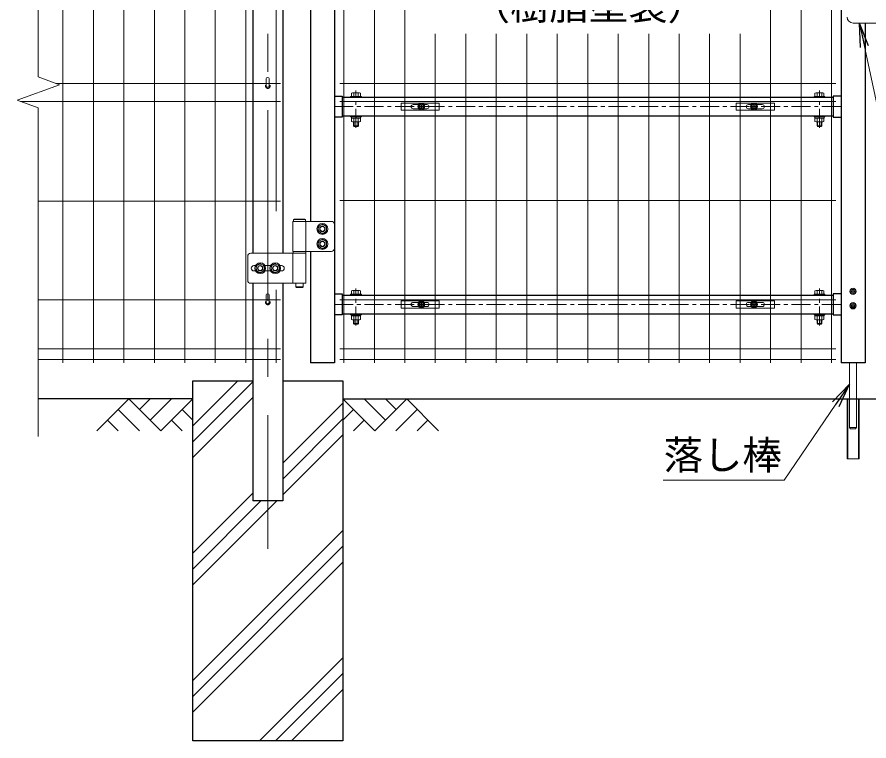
# Model space of a CAD drawing. Units: millimetres, scale not verified. Extents: x -4200 to 4200, y -2970 to 2970.
# Drawn here: x -222 to 1197, y -822 to 384 of the extents above; entities that cross this region are included whole.
import ezdxf
from ezdxf.enums import TextEntityAlignment as Align

# ---------------------------------------------------------------- set-up
doc = ezdxf.new("R2010")
doc.units = ezdxf.units.MM
doc.header["$LTSCALE"] = 10
doc.linetypes.add('USER1', pattern=[50.8, 31.75, -6.35, 6.35, -6.35])
for name, color, linetype, lineweight in [('0-0_D-STR-TXT', 7, 'Continuous', 13), ('0-1_D-STR1', 1, 'Continuous', 25), ('0-2_D-STR4', 7, 'Continuous', 25), ('0-3_D-DCR-HCH', 7, 'Continuous', 13), ('0-4_D-BGD', 7, 'Continuous', 25), ('0-5_D-STR-DIM', 7, 'Continuous', 13), ('0-6_0', 7, 'Continuous', 25), ('0-7_Defpoints', 6, 'Continuous', 25), ('0-9_D-STR3', 3, 'Continuous', 13), ('0-A_D-BMK', 2, 'USER1', 13), ('0-B_D-STR2', 7, 'Continuous', 13)]:
    doc.layers.add(name, color=color, linetype=linetype, lineweight=lineweight)
doc.styles.add('ＭＳ ゴシック', font='')
doc.styles.get('ＭＳ ゴシック').set_extended_font_data('MS Gothic')

# ---------------------------------------------------------------- blocks, each defined once
blk = doc.blocks.new('U6')
at = {"layer": '0-1_D-STR1'}
for p, q in [((500, 9150), (500, 300)), ((100, 8270), (100, 2655)), ((8940, 7647.5), (8940, 300)), ((9340, 5960), (9340, 300)), ((500, 4742), (630, 4742)), ((630, 4742), (630, 4393)), ((630, 4722.5), (8810, 4722.5)), ((8940, 4742), (8810, 4742)), ((8810, 4742), (8810, 4393)), ((630, 4412.5), (8810, 4412.5)), ((630, 4393), (500, 4393)), ((8810, 4393), (8940, 4393)), ((100, 2155), (100, 300)), ((500, 1446.5), (630, 1446.5)), ((630, 1446.5), (630, 1097.5)), ((630, 1427), (8810, 1427)), ((8810, 1446.5), (8810, 1097.5)), ((630, 1117), (8810, 1117)), ((8810, 1097.5), (8940, 1097.5)), ((500, 300), (100, 300)), ((9340, 300), (8940, 300))]:
    blk.add_line(p, q, dxfattribs=at)
for points in [[(630, 1446.5), (630, 1097.5), (500, 1097.5)], [(8940, 1446.5), (8810, 1446.5), (8810, 1097.5)]]:
    blk.add_lwpolyline(points, dxfattribs=at)
at = {"layer": '0-7_Defpoints'}
for centre in [(1950, 4567.5), (7490, 4567.5), (1950, 1272), (7490, 1272)]:
    blk.add_circle(centre, 40, dxfattribs=at)
at = {"layer": '0-9_D-STR3'}
for p, q in [((9140, 5960), (9640, 5960)), ((770, 4738.5), (770, 4722.5)), ((770, 4738.5), (950, 4738.5)), ((770, 4722.5), (950, 4722.5)), ((785, 4738.5), (785, 4793)), ((935, 4738.5), (785, 4738.5)), ((916.3, 4798.5), (803.8, 4798.5)), ((822.5, 4738.5), (822.5, 4793)), ((897.5, 4738.5), (897.5, 4793)), ((935, 4738.5), (935, 4793)), ((950, 4738.5), (950, 4722.5)), ((8490, 4738.5), (8490, 4722.5)), ((8670, 4738.5), (8490, 4738.5)), ((8670, 4722.5), (8490, 4722.5)), ((8505, 4738.5), (8505, 4793)), ((8505, 4738.5), (8655, 4738.5)), ((8523.7, 4798.5), (8636.2, 4798.5)), ((8542.5, 4738.5), (8542.5, 4793)), ((8617.5, 4738.5), (8617.5, 4793)), ((8655, 4738.5), (8655, 4793)), ((8670, 4738.5), (8670, 4722.5)), ((770, 4412.5), (770, 4396.5)), ((770, 4412.5), (950, 4412.5)), ((950, 4412.5), (950, 4396.5)), ((8490, 4412.5), (8490, 4396.5)), ((8670, 4412.5), (8490, 4412.5)), ((8670, 4412.5), (8670, 4396.5)), ((770, 4396.5), (950, 4396.5)), ((785, 4376.5), (785, 4317)), ((803.8, 4311.5), (916.3, 4311.5)), ((820, 4248.5), (820, 4311.5)), ((822.5, 4376.5), (822.5, 4317)), ((830, 4238.5), (830, 4311.5)), ((863.8, 4376.5), (852.2, 4396.5)), ((870.7, 4376.5), (859.1, 4396.5)), ((890, 4238.5), (890, 4311.5)), ((897.5, 4376.5), (897.5, 4317)), ((900, 4248.5), (900, 4311.5)), ((935, 4376.5), (935, 4317)), ((8670, 4396.5), (8490, 4396.5)), ((8505, 4376.5), (8505, 4317)), ((8636.2, 4311.5), (8523.7, 4311.5)), ((8540, 4248.5), (8540, 4311.5)), ((8542.5, 4376.5), (8542.5, 4317)), ((8550, 4238.5), (8550, 4311.5)), ((8569.3, 4376.5), (8580.8, 4396.5)), ((8576.2, 4376.5), (8587.8, 4396.5)), ((8610, 4238.5), (8610, 4311.5)), ((8617.5, 4376.5), (8617.5, 4317)), ((8620, 4248.5), (8620, 4311.5)), ((8655, 4376.5), (8655, 4317)), ((820, 4248.5), (830, 4238.5)), ((820, 4248.5), (900, 4248.5)), ((890, 4238.5), (830, 4238.5)), ((890, 4238.5), (900, 4248.5)), ((8550, 4238.5), (8540, 4248.5)), ((8620, 4248.5), (8540, 4248.5)), ((8550, 4238.5), (8610, 4238.5)), ((8620, 4248.5), (8610, 4238.5)), ((-190, 2655), (-190, 2155)), ((-190, 2655), (450, 2655)), ((-182, 2685), (18, 2685)), ((-182, 2655), (18, 2655)), ((18, 2685), (18, 2655)), ((26, 2655), (26, 2155)), ((500, 2605), (500, 2205)), ((450, 2155), (-190, 2155)), ((-944, 2075), (-944, 1675)), ((26, 2125), (-894, 2125)), ((-190, 2125), (-190, 1625)), ((26, 2125), (26, 1625)), ((-885, 1875), (-884.9, 1875)), ((-812.9, 1920), (-840, 1920)), ((-562.9, 1920), (-657.1, 1920)), ((-380, 1920), (-407.1, 1920)), ((-335, 1875), (-334.9, 1875)), ((-812.9, 1830), (-840, 1830)), ((-562.9, 1830), (-657.1, 1830)), ((-380, 1830), (-407.1, 1830)), ((-894, 1625), (26, 1625)), ((-142, 1625), (-142, 1565)), ((-22, 1625), (-22, 1565)), ((770, 1443), (770, 1427)), ((770, 1443), (950, 1443)), ((770, 1427), (950, 1427)), ((785, 1443), (785, 1497.5)), ((935, 1443), (785, 1443)), ((916.3, 1503), (803.8, 1503)), ((822.5, 1443), (822.5, 1497.5)), ((897.5, 1443), (897.5, 1497.5)), ((935, 1443), (935, 1497.5)), ((950, 1443), (950, 1427)), ((8490, 1443), (8490, 1427)), ((8670, 1443), (8490, 1443)), ((8670, 1427), (8490, 1427)), ((8505, 1443), (8505, 1497.5)), ((8505, 1443), (8655, 1443)), ((8523.7, 1503), (8636.2, 1503)), ((8542.5, 1443), (8542.5, 1497.5)), ((8617.5, 1443), (8617.5, 1497.5)), ((8655, 1443), (8655, 1497.5)), ((8670, 1443), (8670, 1427)), ((9121.5, 1485.8), (9108.5, 1486.1)), ((9136, 1521.5), (9135.8, 1508.5)), ((9136, 1458.5), (9135.8, 1471.5)), ((9136, 1521.5), (9143.9, 1521.5)), ((9136, 1458.5), (9143.9, 1458.5)), ((9143.9, 1521.5), (9144.2, 1508.5)), ((9143.9, 1458.5), (9144.2, 1471.5)), ((9158.5, 1494.2), (9171.5, 1494)), ((9158.5, 1485.8), (9171.5, 1486.1)), ((9171.5, 1494), (9171.5, 1486.1)), ((9136, 1281.5), (9135.8, 1268.5)), ((9136, 1281.5), (9143.9, 1281.5)), ((9143.9, 1281.5), (9144.2, 1268.5)), ((9121.5, 1254.2), (9108.5, 1254)), ((9108.5, 1254), (9108.5, 1246.1)), ((9121.5, 1245.8), (9108.5, 1246.1)), ((9136, 1218.5), (9135.8, 1231.5)), ((9136, 1218.5), (9143.9, 1218.5)), ((9143.9, 1218.5), (9144.2, 1231.5)), ((9158.5, 1254.2), (9171.5, 1254)), ((9158.5, 1245.8), (9171.5, 1246.1)), ((9171.5, 1254), (9171.5, 1246.1)), ((770, 1117), (770, 1101)), ((770, 1117), (950, 1117)), ((770, 1101), (950, 1101)), ((785, 1081), (785, 1021.5)), ((803.8, 1016), (916.3, 1016)), ((820, 953), (820, 1016)), ((822.5, 1081), (822.5, 1021.5)), ((830, 943), (830, 1016)), ((863.8, 1081), (852.2, 1101)), ((870.7, 1081), (859.1, 1101)), ((890, 943), (890, 1016)), ((897.5, 1081), (897.5, 1021.5)), ((900, 953), (900, 1016)), ((935, 1081), (935, 1021.5)), ((950, 1117), (950, 1101)), ((8490, 1117), (8490, 1101)), ((8670, 1117), (8490, 1117)), ((8670, 1101), (8490, 1101)), ((8505, 1081), (8505, 1021.5)), ((8636.2, 1016), (8523.7, 1016)), ((8540, 953), (8540, 1016)), ((8542.5, 1081), (8542.5, 1021.5)), ((8550, 943), (8550, 1016)), ((8569.3, 1081), (8580.8, 1101)), ((8576.2, 1081), (8587.8, 1101)), ((8610, 943), (8610, 1016)), ((8617.5, 1081), (8617.5, 1021.5)), ((8620, 953), (8620, 1016)), ((8655, 1081), (8655, 1021.5)), ((8670, 1117), (8670, 1101)), ((820, 953), (830, 943)), ((820, 953), (900, 953)), ((890, 943), (830, 943)), ((890, 943), (900, 953)), ((8550, 943), (8540, 953)), ((8620, 953), (8540, 953)), ((8550, 943), (8610, 943)), ((8620, 953), (8610, 943)), ((9080, 300), (9080, -780.4)), ((9200, 300), (9200, -780.4)), ((9040, -1300), (9040, -300)), ((9040, -300), (9240, -300)), ((9052, -1300), (9052, -300)), ((9228, -1300), (9228, -300)), ((9240, -1300), (9240, -300)), ((9080, -780.4), (9100, -800.4)), ((9080, -780.4), (9200, -780.4)), ((9180, -800.4), (9100, -800.4)), ((9180, -800.4), (9100, -800.4)), ((9180, -800.4), (9200, -780.4)), ((9240, -1300), (9040, -1300))]:
    blk.add_line(p, q, dxfattribs=at)
for points in [[(937, 4376.5), (783, 4376.5), (783, 4396.5)], [(937, 4376.5), (937, 4396.5), (783, 4396.5)], [(8503, 4376.5), (8657, 4376.5), (8657, 4396.5)], [(8503, 4376.5), (8503, 4396.5), (8657, 4396.5)], [(-172, 2695), (-182, 2685), (-182, 2655)], [(-172, 2695), (8, 2695), (18, 2685)], [(23, 2155), (-187, 2155), (-187, 2125)], [(23, 2155), (23, 2125), (-187, 2125)], [(-132, 1555), (-142, 1565), (-22, 1565)], [(-132, 1555), (-32, 1555), (-22, 1565)], [(9121.5, 1494.2), (9108.5, 1494), (9108.5, 1486.1)], [(937, 1081), (783, 1081), (783, 1101)], [(937, 1081), (937, 1101), (783, 1101)], [(8503, 1081), (8657, 1081), (8657, 1101)], [(8503, 1081), (8503, 1101), (8657, 1101)]]:
    blk.add_lwpolyline(points, dxfattribs=at)
for points in [[(300, 2611), (370.1, 2570.5), (370.1, 2489.5), (300, 2449), (229.9, 2489.5), (229.9, 2570.5)], [(300, 2361), (370.1, 2320.5), (370.1, 2239.5), (300, 2199), (229.9, 2239.5), (229.9, 2320.5)], [(-735, 1956), (-664.9, 1915.5), (-664.9, 1834.5), (-735, 1794), (-805.1, 1834.5), (-805.1, 1915.5)], [(-485, 1956), (-414.9, 1915.5), (-414.9, 1834.5), (-485, 1794), (-555.1, 1834.5), (-555.1, 1915.5)]]:
    blk.add_lwpolyline(points, close=True, dxfattribs=at)
for centre, radius in [((300, 2530), 90), ((300, 2530), 70.3), ((300, 2530), 45), ((300, 2530), 40), ((300, 2280), 90), ((300, 2280), 70.3), ((300, 2280), 45), ((300, 2280), 40), ((-735, 1875), 90), ((-735, 1875), 70.3), ((-735, 1875), 45), ((-735, 1875), 40), ((-485, 1875), 90), ((-485, 1875), 70.3), ((-485, 1875), 45), ((-485, 1875), 40), ((9140, 1490), 52.5), ((9140, 1490), 35), ((9140, 1250), 52.5), ((9140, 1250), 35)]:
    blk.add_circle(centre, radius, dxfattribs=at)
for centre, radius, start, end in [((9140, 6060), 100, 180.00001, 270), ((803.8, 4764), 34.5, 57.13278, 122.86722), ((860, 4668.6), 129.9, 73.22135, 106.77865), ((916.3, 4764), 34.5, 57.13278, 122.86722), ((8523.7, 4764), 34.5, 57.13278, 122.86722), ((8580, 4668.6), 129.9, 73.22135, 106.77865), ((8636.2, 4764), 34.5, 57.13278, 122.86722), ((803.8, 4346), 34.5, 237.13278, 302.86722), ((860, 4441.4), 129.9, 253.22135, 286.77865), ((916.3, 4346), 34.5, 237.13278, 302.86722), ((8523.7, 4346), 34.5, 237.13278, 302.86722), ((8580, 4441.4), 129.9, 253.22135, 286.77865), ((8636.2, 4346), 34.5, 237.13278, 302.86722), ((450, 2605), 50, 0, 90), ((450, 2205), 50, 270, 0), ((-894, 2075), 50, 90, 180), ((-840, 1875), 45, 90, 180), ((-840, 1875), 45, 180, 270), ((-380, 1875), 45, 0, 90), ((-380, 1875), 45, 270, 0), ((-894, 1675), 50, 180, 270), ((803.8, 1468.5), 34.5, 57.13278, 122.86722), ((860, 1373.1), 129.9, 73.22135, 106.77865), ((916.3, 1468.5), 34.5, 57.13278, 122.86722), ((8523.7, 1468.5), 34.5, 57.13278, 122.86722), ((8580, 1373.1), 129.9, 73.22135, 106.77865), ((8636.2, 1468.5), 34.5, 57.13278, 122.86722), ((9121, 1509.1), 14.9, 270, 0), ((9121, 1471), 14.9, 0, 90), ((9159, 1509.1), 14.9, 180, 270), ((9159, 1471), 14.9, 90, 180), ((9121, 1269.1), 14.9, 270, 0), ((9121, 1231), 14.9, 0, 90), ((9159, 1269.1), 14.9, 180, 270), ((9159, 1231), 14.9, 90, 180), ((803.8, 1050.5), 34.5, 237.13278, 302.86722), ((860, 1145.9), 129.9, 253.22135, 286.77865), ((916.3, 1050.5), 34.5, 237.13278, 302.86722), ((8523.7, 1050.5), 34.5, 237.13278, 302.86722), ((8580, 1145.9), 129.9, 253.22135, 286.77865), ((8636.2, 1050.5), 34.5, 237.13278, 302.86722)]:
    blk.add_arc(centre, radius, start, end, dxfattribs=at)
at = {"layer": '0-A_D-BMK'}
for p, q in [((860, 4214), (860, 4834.9)), ((8580, 4214), (8580, 4834.9)), ((8940, 4567.5), (500, 4567.5)), ((860, 918.5), (860, 1539.4)), ((8580, 918.5), (8580, 1539.4)), ((8940, 1272), (500, 1272))]:
    blk.add_line(p, q, dxfattribs=at)
blk = doc.blocks.new('A$C1aa64d16')
at = {"layer": '0-9_D-STR3'}
for p, q in [((-339.9, 60), (295.1, 60)), ((-339.9, -60), (-339.9, 60)), ((-137.4, 35), (-45.6, 35)), ((-18.5, 4.2), (-31.5, 3.9)), ((-31.5, 3.9), (-31.5, -4)), ((-4, 31.5), (-4.2, 18.5)), ((-4, 31.5), (4, 31.5)), ((4, 31.5), (4.2, 18.5)), ((18.5, 4.2), (31.5, 3.9)), ((31.5, 3.9), (31.5, -4)), ((45.6, 35), (92.6, 35)), ((-137.4, -35), (-45.6, -35)), ((-18.5, -4.2), (-31.5, -4)), ((-4, -31.5), (-4.2, -18.5)), ((18.5, -4.2), (31.5, -4)), ((45.6, -35), (92.6, -35))]:
    blk.add_line(p, q, dxfattribs=at)
for points in [[(-339.9, -60), (295.1, -60), (295.1, 60)], [(-4, -31.5), (4, -31.5), (4.2, -18.5)]]:
    blk.add_lwpolyline(points, dxfattribs=at)
for radius in [57.5, 52.5]:
    blk.add_circle((0, 0), radius, dxfattribs=at)
for centre, radius, start, end in [((-137.4, 0), 35, 90, 270), ((-19.1, 19), 14.9, 270, 0), ((19.1, 19), 14.9, 180, 270), ((92.6, 0), 35, 270, 90), ((-19.1, -19), 14.9, 0, 90), ((19.1, -19), 14.9, 90, 180)]:
    blk.add_arc(centre, radius, start, end, dxfattribs=at)
blk = doc.blocks.new('A$Cf29bf4b8')
at = {"layer": '0-9_D-STR3'}
for p, q in [((-295.2, 60), (339.8, 60)), ((-295.2, -60), (-295.2, 60)), ((-92.7, 35), (-45.6, 35)), ((-18.5, 4.2), (-31.5, 3.9)), ((-31.5, 3.9), (-31.5, -4)), ((-4, 31.5), (-4.2, 18.5)), ((-4, 31.5), (4, 31.5)), ((4, 31.5), (4.2, 18.5)), ((18.5, 4.2), (31.5, 3.9)), ((31.5, 3.9), (31.5, -4)), ((45.6, 35), (137.3, 35)), ((-92.7, -35), (-45.6, -35)), ((-18.5, -4.2), (-31.5, -4)), ((-4, -31.5), (-4.2, -18.5)), ((18.5, -4.2), (31.5, -4)), ((45.6, -35), (137.3, -35))]:
    blk.add_line(p, q, dxfattribs=at)
for points in [[(-295.2, -60), (339.8, -60), (339.8, 60)], [(-4, -31.5), (4, -31.5), (4.2, -18.5)]]:
    blk.add_lwpolyline(points, dxfattribs=at)
for radius in [57.5, 52.5]:
    blk.add_circle((0, 0), radius, dxfattribs=at)
for centre, radius, start, end in [((-92.7, 0), 35, 90, 270), ((-19.1, 19), 14.9, 270, 0), ((19.1, 19), 14.9, 180, 270), ((137.3, 0), 35, 270, 90), ((-19.1, -19), 14.9, 0, 90), ((19.1, -19), 14.9, 90, 180)]:
    blk.add_arc(centre, radius, start, end, dxfattribs=at)
blk = doc.blocks.new('_Open')
at = {"layer": '0-6_0'}
blk.add_line((-10, 1.667), (0, 0), dxfattribs=at)
blk.add_lwpolyline([(-10, -1.667), (0, 0), (-10, 0)], dxfattribs=at)

msp = doc.modelspace()

# ---------------------------------------------------------------- linework, layer by layer
at = {"layer": '0-0_D-STR-TXT'}
for points in [[(1549.44, -404.77), (1348.37, -404.77), (1189.67, 334.58)], [(854.55, -387.83), (1056.03, -387.83), (1142.23, -261.16)]]:
    msp.add_lwpolyline(points, dxfattribs=at)
at = {"layer": '0-1_D-STR1'}
for p, q in [((170.73, 551.69), (170.73, -9.81)), ((220.73, 551.69), (220.73, -9.81)), ((170.73, -59.81), (170.73, -422.31))]:
    msp.add_line(p, q, dxfattribs=at)
msp.add_lwpolyline([(220.73, -59.81), (220.73, -422.31), (170.73, -422.31)], dxfattribs=at)
for centre in [(195.73, 269.19), (195.73, -91.31)]:
    msp.add_arc(centre, 4, 162.5424, 17.4576, dxfattribs=at)
at = {"layer": '0-2_D-STR4'}
for p, q in [((70.73, -222.31), (170.73, -222.31)), ((70.73, -822.31), (70.73, -222.31)), ((220.73, -222.31), (320.73, -222.31))]:
    msp.add_line(p, q, dxfattribs=at)
msp.add_lwpolyline([(320.73, -222.31), (320.73, -822.31), (70.73, -822.31)], dxfattribs=at)
at = {"layer": '0-3_D-DCR-HCH'}
for p, q in [((70.73, -297.26), (145.68, -222.31)), ((70.73, -323.77), (170.73, -223.77)), ((-35.69, -252.31), (-88.9, -305.53)), ((-17.95, -270.05), (-0.22, -252.31)), ((-0.22, -287.79), (35.26, -252.31)), ((70.73, -350.29), (170.73, -250.29)), ((373.95, -305.53), (320.73, -252.31)), ((391.68, -287.79), (356.21, -252.31)), ((427.16, -252.31), (373.95, -305.53)), ((409.51, -270.14), (391.68, -252.31)), ((427.16, -252.31), (480.37, -305.53)), ((220.73, -359.39), (320.73, -259.39)), ((-53.43, -270.05), (-17.79, -305.53)), ((53, -270.05), (70.73, -287.71)), ((338.47, -270.05), (320.73, -287.71)), ((444.9, -270.05), (409.26, -305.53)), ((-71.16, -287.79), (-53.35, -305.53)), ((35.26, -287.79), (53.08, -305.53)), ((220.73, -385.91), (320.73, -285.91)), ((356.21, -287.79), (338.39, -305.53)), ((462.63, -287.79), (444.81, -305.53)), ((220.73, -412.42), (320.73, -312.42)), ((70.73, -509.39), (170.73, -409.39)), ((70.73, -562.42), (210.84, -422.31)), ((70.73, -535.91), (184.33, -422.31)), ((70.73, -721.52), (320.73, -471.52)), ((70.73, -748.04), (320.73, -498.04)), ((70.73, -774.56), (320.73, -524.56)), ((182.07, -822.31), (320.73, -683.65)), ((208.59, -822.31), (320.73, -710.17)), ((235.11, -822.31), (320.73, -736.69))]:
    msp.add_line(p, q, dxfattribs=at)
msp.add_lwpolyline([(-35.69, -252.31), (17.52, -305.53), (70.73, -252.31)], dxfattribs=at)
at = {"layer": '0-4_D-BGD'}
for p, q in [((70.73, -252.31), (-186.64, -252.31)), ((320.73, -252.31), (2070.73, -252.31))]:
    msp.add_line(p, q, dxfattribs=at)
at = {"layer": '0-9_D-STR3'}
for p, q in [((193.13, 281.35), (193.13, 269.19)), ((198.33, 281.35), (198.33, 269.19)), ((193.13, -79.15), (193.13, -91.31)), ((198.33, -79.15), (198.33, -91.31))]:
    msp.add_line(p, q, dxfattribs=at)
for centre in [(195.73, 269.19), (195.73, -91.31)]:
    msp.add_arc(centre, 2.6, 180, 0, dxfattribs=at)
for centre in [(195.73, 281.34), (195.73, -79.16)]:
    msp.add_ellipse(centre, major_axis=(-2.6, 0), ratio=0.649974, start_param=3.1415927, end_param=6.2831853, dxfattribs=at)
at = {"layer": '0-A_D-BMK'}
msp.add_line((195.73, 736.67), (195.73, -502.31), dxfattribs=at)
at = {"layer": '0-B_D-STR2'}
for p, q in [((-186.64, 283.84), (-186.64, 840.69)), ((-145.43, 777.69), (-145.43, -192.31)), ((-94.69, 777.69), (-94.69, -192.31)), ((-43.94, 777.69), (-43.94, -192.31)), ((6.83, 777.69), (6.83, -192.31)), ((57.62, 777.69), (57.62, -192.31)), ((108.37, 777.69), (108.37, -192.31)), ((159.19, 777.69), (159.19, -192.31)), ((322.57, 777.69), (322.57, -192.31)), ((373.34, 777.69), (373.34, -192.31)), ((424.11, 777.69), (424.11, -192.31)), ((1033.35, 777.69), (1033.35, -192.31)), ((1084.12, 777.69), (1084.12, -192.31)), ((1134.89, 777.69), (1134.89, -192.31)), ((209.93, 469.24), (209.93, 60.14)), ((474.88, 355.58), (474.88, -192.31)), ((525.65, 355.58), (525.65, -192.31)), ((576.42, 355.58), (576.42, -192.31)), ((627.19, 355.58), (627.19, -192.31)), ((677.96, 355.58), (677.96, -192.31)), ((728.73, 355.58), (728.73, -192.31)), ((779.5, 355.58), (779.5, -192.31)), ((830.27, 355.58), (830.27, -192.31)), ((881.04, 355.58), (881.04, -192.31)), ((931.81, 355.58), (931.81, -192.31)), ((982.58, 355.58), (982.58, -192.31)), ((-151.4, 271.01), (-186.64, 283.84)), ((-221.88, 245.36), (-151.4, 271.01)), ((216.93, 273.19), (-157.37, 273.19)), ((315.57, 273.19), (1141.89, 273.19)), ((-186.64, 232.53), (-221.88, 245.36)), ((216.93, 243.19), (-215.9, 243.19)), ((315.57, 243.19), (1141.89, 243.19)), ((-186.64, -315.31), (-186.64, 232.53)), ((216.93, 76.94), (-186.64, 76.94)), ((315.57, 77.94), (1141.89, 77.94)), ((209.93, -70.51), (209.93, -192.31)), ((216.93, -87.31), (-186.64, -87.31)), ((315.57, -87.31), (1141.89, -87.31)), ((216.93, -169.31), (-186.64, -169.31)), ((315.57, -169.33), (1141.89, -169.33)), ((216.93, -186.91), (-186.64, -186.91)), ((315.57, -186.91), (1141.89, -186.91))]:
    msp.add_line(p, q, dxfattribs=at)

# ---------------------------------------------------------------- block references
at = {"layer": '0-0_D-STR-TXT', "xscale": 4, "yscale": 4}
for p, rotation in [((1181.28, 373.69), 102.11496), ((1164.74, -228.09), 55.76294)]:
    msp.add_blockref('_Open', p, dxfattribs=dict(at, rotation=rotation))
at = {"layer": '0-5_D-STR-DIM', "xscale": 0.1, "yscale": 0.1}
for name, p in [('U6', (256.73, -222.31)), ('A$C1aa64d16', (451.73, 234.44)), ('A$Cf29bf4b8', (1005.73, 234.44)), ('A$C1aa64d16', (451.73, -95.11)), ('A$Cf29bf4b8', (1005.73, -95.11))]:
    msp.add_blockref(name, p, dxfattribs=at)

# ---------------------------------------------------------------- texts
at = {"layer": '0-0_D-STR-TXT', "style": 'ＭＳ ゴシック'}
for s, p in [('（樹脂塗装）', (533.81, 364.85)), ('落し棒', (855.2, -384.47))]:
    msp.add_text(s, height=48.09, dxfattribs=at).set_placement(p, align=Align.BOTTOM_LEFT)

doc.saveas('drawing.dxf')
